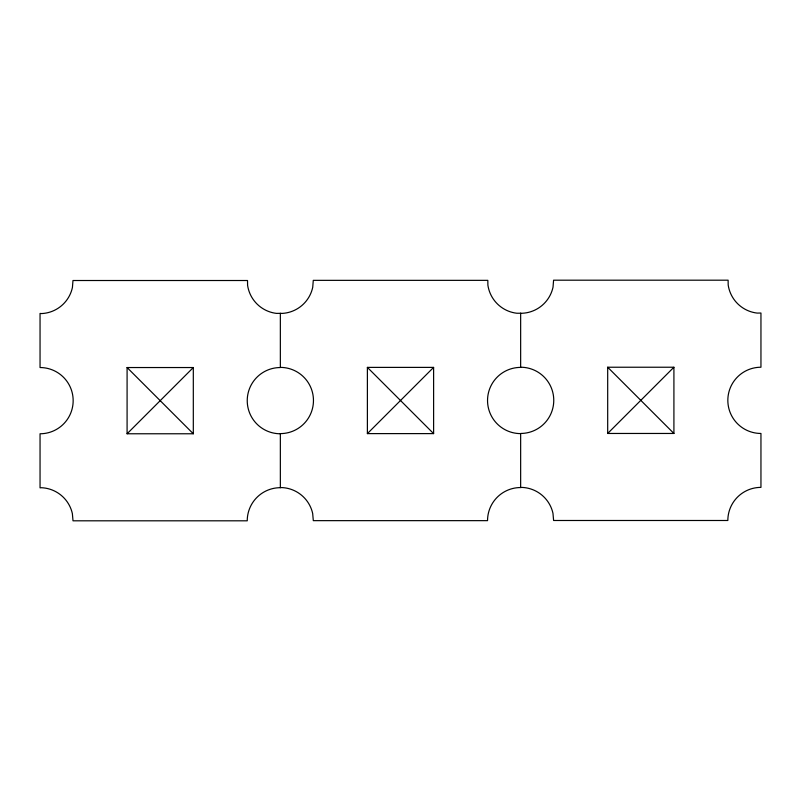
<?xml version="1.0" encoding="UTF-8"?>
<svg xmlns="http://www.w3.org/2000/svg" width="801" height="801" viewBox="0 0 801 801"><rect width="100%" height="100%" fill="white"/><g stroke="black" fill="none" stroke-linecap="round" stroke-linejoin="round"><path stroke-width="1.2" d="M127.089 433.772L193.311 367.539L193.311 433.772L127.089 433.772L127.089 367.539L193.311 367.539M367.389 433.611L433.611 367.389L433.611 433.611L367.389 433.611L367.389 367.389L433.611 367.389M607.689 433.461L673.911 367.228L607.689 367.228L607.689 433.461L673.911 433.461L673.911 367.228M280.35 313.341L276.505 313.391A33.111 33.111 0 0 1 247.589 285.306L247.519 280.51L72.981 280.51L72.43 287.449A33.111 33.111 0 0 1 41.722 313.571L40.05 313.441L40.05 367.539A33.111 33.111 0 0 1 73.161 400.66A33.111 33.111 0 0 1 40.05 433.772L40.05 487.849L41.462 487.719A33.111 33.111 0 0 1 72.37 513.611L73.011 520.81L247.239 520.81A33.111 33.111 0 0 1 280.35 487.689L281.762 487.569A33.111 33.111 0 0 1 312.67 513.451L313.311 520.65L487.539 520.65A33.111 33.111 0 0 1 520.65 487.539L522.062 487.409A33.111 33.111 0 0 1 552.97 513.301L553.611 520.49L727.839 520.49A33.111 33.111 0 0 1 760.95 487.378L760.95 433.461A33.111 33.111 0 0 1 727.839 400.34A33.111 33.111 0 0 1 760.95 367.228L760.95 313.031L757.105 313.081A33.111 33.111 0 0 1 728.189 284.996L728.119 280.19L553.581 280.19L553.03 287.138A33.111 33.111 0 0 1 522.322 313.261L516.805 313.241A33.111 33.111 0 0 1 487.889 285.156L487.819 280.35L313.281 280.35L312.73 287.289A33.111 33.111 0 0 1 282.022 313.421L280.35 313.281L280.35 367.539A33.111 33.111 0 0 0 247.239 400.66A33.111 33.111 0 0 0 280.35 433.772M607.689 367.228L673.911 433.461M367.389 367.389L433.611 433.611M127.089 367.539L193.311 433.772M520.65 313.131L520.65 367.389A33.111 33.111 0 0 0 487.539 400.5A33.111 33.111 0 0 0 520.65 433.611M520.65 487.539L520.65 433.461A33.111 33.111 0 0 0 553.761 400.34A33.111 33.111 0 0 0 520.65 367.228M280.35 487.689L280.35 433.611A33.111 33.111 0 0 0 313.461 400.5A33.111 33.111 0 0 0 280.35 367.389"/></g></svg>
